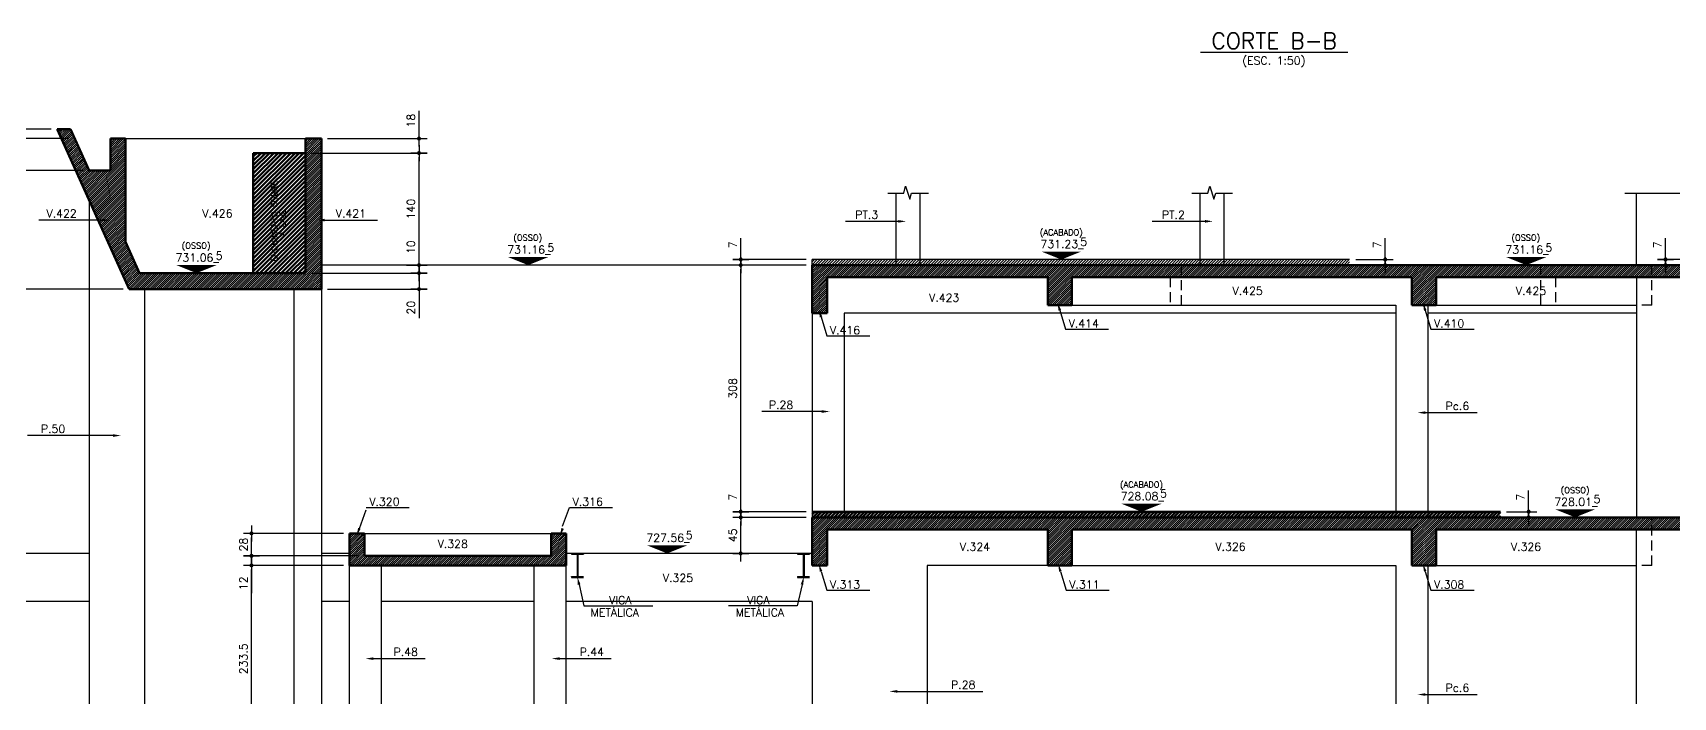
# Model space of a CAD drawing. Header units: inches. Extents: x 0 to 5940, y 0 to 4205.
# Drawn here: x 1402 to 3452, y 1211 to 2040 of the extents above; entities that cross this region are included whole.
import ezdxf
from ezdxf.enums import TextEntityAlignment as Align

# ---------------------------------------------------------------- set-up
doc = ezdxf.new("R2010")
doc.units = ezdxf.units.IN
doc.header["$LTSCALE"] = 50
doc.header["$MEASUREMENT"] = 0
doc.linetypes.add('HIDDEN', pattern=[0.375, 0.25, -0.125])
for name, color, linetype in [('CORTES', 2, 'Continuous'), ('COTA', 6, 'Continuous'), ('NIVEL', 3, 'Continuous'), ('TEXTO', 3, 'Continuous')]:
    doc.layers.add(name, color=color, linetype=linetype)
doc.styles.add('ROMANS', font='romans.shx')
doc.dimstyles.new('COTA_50', dxfattribs={"dimscale": 5, "dimtxt": 2, "dimasz": 1, "dimexe": 2, "dimexo": 1.5, "dimgap": 1, "dimtad": 1, "dimzin": 12, "dimdsep": 46, "dimtxsty": 'ROMANS', "dimblk1": 'COTA', "dimblk2": 'COTA', "dimsah": 1, "dimcen": -4, "dimdle": 1.5, "dimclrd": 6, "dimclre": 6, "dimclrt": 3, "dimadec": 0, "dimazin": 0, "dimtfac": 1, "dimtofl": 0, "dimtmove": 0, "dimatfit": 3, "dimldrblk": 'COTA', "dimfxl": 1, "dimtolj": 1, "dimtzin": 12, "dimarcsym": 0})
pattern_1 = [(45, (-20281.5175, 14211.9258), (-1.32582521, 1.32582521), [])]

# ---------------------------------------------------------------- blocks, each defined once
blk = doc.blocks.new('COTA')
at = {"layer": 'COTA'}
for p, q in [((2, 0), (-2, 0)), ((0, -2), (0, 2))]:
    blk.add_line(p, q, dxfattribs=at)
at = {"layer": 'COTA', "const_width": 0.5}
blk.add_lwpolyline([(-0.25, 0, 1), (0.25, 0, 1)], format="xyb", close=True, dxfattribs=at)
blk = doc.blocks.new('*D124')
at = {"layer": 'COTA', "color": 6, "lineweight": -2, "transparency": 16777216}
for p, q in [((2368.2, 1435.2), (2276.6, 1435.2)), ((2286.6, 1395.2), (2286.6, 1430.2)), ((2292.1, 1390.2), (2276.6, 1390.2))]:
    blk.add_line(p, q, dxfattribs=at)
at = {"layer": 'Defpoints', "color": 0, "transparency": 16777216}
for p in [(2286.6, 1435.2), (2375.7, 1435.2), (2299.6, 1390.2)]:
    blk.add_point(p, dxfattribs=at)
at = {"layer": 'COTA', "color": 6, "lineweight": -2, "transparency": 16777216, "xscale": 5, "yscale": 5, "zscale": 5}
for p, rotation in [((2286.6, 1435.2), 90), ((2286.6, 1390.2), 270)]:
    blk.add_blockref('COTA', p, dxfattribs=dict(at, rotation=rotation))
at = {"layer": 'COTA', "color": 3, "transparency": 16777216, "insert": (2276.6, 1412.7), "char_height": 10, "attachment_point": 5, "rotation": 90, "style": 'ROMANS'}
blk.add_mtext('\\A1;45', dxfattribs=at)
blk = doc.blocks.new('*D125')
at = {"layer": 'COTA', "color": 6, "lineweight": -2, "transparency": 16777216}
for p, q in [((2286.6, 1447.2), (2286.6, 1468.9)), ((2368.2, 1442.2), (2276.6, 1442.2)), ((2368.2, 1435.2), (2276.6, 1435.2)), ((2286.6, 1430.2), (2286.6, 1425.2))]:
    blk.add_line(p, q, dxfattribs=at)
at = {"layer": 'Defpoints', "color": 0, "transparency": 16777216}
for p in [(2286.6, 1442.2), (2375.7, 1442.2), (2375.7, 1435.2)]:
    blk.add_point(p, dxfattribs=at)
at = {"layer": 'COTA', "color": 6, "lineweight": -2, "transparency": 16777216, "xscale": 5, "yscale": 5, "zscale": 5}
for p, rotation in [((2286.6, 1442.2), 270), ((2286.6, 1435.2), 90)]:
    blk.add_blockref('COTA', p, dxfattribs=dict(at, rotation=rotation))
at = {"layer": 'COTA', "color": 3, "transparency": 16777216, "insert": (2276.6, 1460.5), "char_height": 10, "attachment_point": 5, "rotation": 90, "style": 'ROMANS'}
blk.add_mtext('\\A1;7', dxfattribs=at)
blk = doc.blocks.new('*D129')
at = {"layer": 'COTA', "color": 6, "lineweight": -2, "transparency": 16777216}
for p, q in [((1675.4, 1392.2), (1675.4, 1397.2)), ((1809.2, 1387.2), (1665.4, 1387.2)), ((1790.2, 1375.2), (1665.4, 1375.2)), ((1675.4, 1370.2), (1675.4, 1340.5))]:
    blk.add_line(p, q, dxfattribs=at)
at = {"layer": 'Defpoints', "color": 0, "transparency": 16777216}
for p in [(1675.4, 1375.2), (1797.7, 1375.2), (1816.7, 1387.2)]:
    blk.add_point(p, dxfattribs=at)
at = {"layer": 'COTA', "color": 6, "lineweight": -2, "transparency": 16777216, "xscale": 5, "yscale": 5, "zscale": 5}
for p, rotation in [((1675.4, 1387.2), 270), ((1675.4, 1375.2), 90)]:
    blk.add_blockref('COTA', p, dxfattribs=dict(at, rotation=rotation))
at = {"layer": 'COTA', "color": 3, "transparency": 16777216, "insert": (1665.4, 1352.9), "char_height": 10, "attachment_point": 5, "rotation": 90, "style": 'ROMANS'}
blk.add_mtext('\\A1;12', dxfattribs=at)
blk = doc.blocks.new('*D130')
at = {"layer": 'COTA', "color": 6, "lineweight": -2, "transparency": 16777216}
for p, q in [((1790.2, 1415.2), (1665.4, 1415.2)), ((1675.4, 1392.2), (1675.4, 1410.2)), ((1809.2, 1387.2), (1665.4, 1387.2))]:
    blk.add_line(p, q, dxfattribs=at)
at = {"layer": 'Defpoints', "color": 0, "transparency": 16777216}
for p in [(1675.4, 1415.2), (1797.7, 1415.2), (1816.7, 1387.2)]:
    blk.add_point(p, dxfattribs=at)
at = {"layer": 'COTA', "color": 6, "lineweight": -2, "transparency": 16777216, "xscale": 5, "yscale": 5, "zscale": 5}
for p, rotation in [((1675.4, 1415.2), 90), ((1675.4, 1387.2), 270)]:
    blk.add_blockref('COTA', p, dxfattribs=dict(at, rotation=rotation))
at = {"layer": 'COTA', "color": 3, "transparency": 16777216, "insert": (1665.4, 1401.2), "char_height": 10, "attachment_point": 5, "rotation": 90, "style": 'ROMANS'}
blk.add_mtext('\\A1;28', dxfattribs=at)
blk = doc.blocks.new('*D132')
at = {"layer": 'COTA', "color": 6, "lineweight": -2, "transparency": 16777216}
for p, q in [((3271, 1447.2), (3271, 1468.9)), ((3243.5, 1442.2), (3281, 1442.2)), ((3270, 1435.2), (3281, 1435.2)), ((3271, 1430.2), (3271, 1425.2))]:
    blk.add_line(p, q, dxfattribs=at)
at = {"layer": 'Defpoints', "color": 0, "transparency": 16777216}
for p in [(3236, 1442.2), (3262.5, 1435.2), (3271, 1442.2)]:
    blk.add_point(p, dxfattribs=at)
at = {"layer": 'COTA', "color": 6, "lineweight": -2, "transparency": 16777216, "xscale": 5, "yscale": 5, "zscale": 5}
for p, rotation in [((3271, 1442.2), 270), ((3271, 1435.2), 90)]:
    blk.add_blockref('COTA', p, dxfattribs=dict(at, rotation=rotation))
at = {"layer": 'COTA', "color": 3, "transparency": 16777216, "insert": (3261, 1460.5), "char_height": 10, "attachment_point": 5, "rotation": 90, "style": 'ROMANS'}
blk.add_mtext('\\A1;7', dxfattribs=at)
blk = doc.blocks.new('*D136')
at = {"layer": 'COTA', "color": 6, "lineweight": -2, "transparency": 16777216}
for p, q in [((3091.8, 1762.2), (3091.8, 1783.9)), ((3054.9, 1757.2), (3101.8, 1757.2)), ((3091.8, 1745.2), (3091.8, 1740.2)), ((3098.2, 1750.2), (3101.8, 1750.2))]:
    blk.add_line(p, q, dxfattribs=at)
at = {"layer": 'Defpoints', "color": 0, "transparency": 16777216}
for p in [(3047.4, 1757.2), (3090.7, 1750.2), (3091.8, 1757.2)]:
    blk.add_point(p, dxfattribs=at)
at = {"layer": 'COTA', "color": 6, "lineweight": -2, "transparency": 16777216, "xscale": 5, "yscale": 5, "zscale": 5}
for p, rotation in [((3091.8, 1757.2), 270), ((3091.8, 1750.2), 90)]:
    blk.add_blockref('COTA', p, dxfattribs=dict(at, rotation=rotation))
at = {"layer": 'COTA', "color": 3, "transparency": 16777216, "insert": (3081.8, 1775.5), "char_height": 10, "attachment_point": 5, "rotation": 90, "style": 'ROMANS'}
blk.add_mtext('\\A1;7', dxfattribs=at)
blk = doc.blocks.new('*D137')
at = {"layer": 'COTA', "color": 6, "lineweight": -2, "transparency": 16777216}
for p, q in [((3441.9, 1762.2), (3441.9, 1783.9)), ((3473.3, 1757.2), (3431.9, 1757.2)), ((3442.7, 1750.2), (3431.9, 1750.2)), ((3441.9, 1745.2), (3441.9, 1740.2))]:
    blk.add_line(p, q, dxfattribs=at)
at = {"layer": 'Defpoints', "color": 0, "transparency": 16777216}
for p in [(3441.9, 1757.2), (3450.2, 1750.2), (3480.8, 1757.2)]:
    blk.add_point(p, dxfattribs=at)
at = {"layer": 'COTA', "color": 6, "lineweight": -2, "transparency": 16777216, "xscale": 5, "yscale": 5, "zscale": 5}
for p, rotation in [((3441.9, 1757.2), 270), ((3441.9, 1750.2), 90)]:
    blk.add_blockref('COTA', p, dxfattribs=dict(at, rotation=rotation))
at = {"layer": 'COTA', "color": 3, "transparency": 16777216, "insert": (3431.9, 1775.5), "char_height": 10, "attachment_point": 5, "rotation": 90, "style": 'ROMANS'}
blk.add_mtext('\\A1;7', dxfattribs=at)
blk = doc.blocks.new('*D139')
at = {"layer": 'COTA', "color": 6, "lineweight": -2, "transparency": 16777216}
for p, q in [((2368.2, 1750.2), (2276.6, 1750.2)), ((2286.6, 1447.2), (2286.6, 1745.2)), ((2360.7, 1442.2), (2276.6, 1442.2))]:
    blk.add_line(p, q, dxfattribs=at)
at = {"layer": 'Defpoints', "color": 0, "transparency": 16777216}
for p in [(2286.6, 1750.2), (2375.7, 1750.2), (2368.2, 1442.2)]:
    blk.add_point(p, dxfattribs=at)
at = {"layer": 'COTA', "color": 6, "lineweight": -2, "transparency": 16777216, "xscale": 5, "yscale": 5, "zscale": 5}
for p, rotation in [((2286.6, 1750.2), 90), ((2286.6, 1442.2), 270)]:
    blk.add_blockref('COTA', p, dxfattribs=dict(at, rotation=rotation))
at = {"layer": 'COTA', "color": 3, "transparency": 16777216, "insert": (2276.6, 1596.2), "char_height": 10, "attachment_point": 5, "rotation": 90, "style": 'ROMANS'}
blk.add_mtext('\\A1;308', dxfattribs=at)
blk = doc.blocks.new('*D140')
at = {"layer": 'COTA', "color": 6, "lineweight": -2, "transparency": 16777216}
for p, q in [((2286.6, 1762.2), (2286.6, 1783.9)), ((2368.2, 1757.2), (2276.6, 1757.2)), ((2368.2, 1750.2), (2276.6, 1750.2)), ((2286.6, 1745.2), (2286.6, 1740.2))]:
    blk.add_line(p, q, dxfattribs=at)
at = {"layer": 'Defpoints', "color": 0, "transparency": 16777216}
for p in [(2286.6, 1757.2), (2375.7, 1757.2), (2375.7, 1750.2)]:
    blk.add_point(p, dxfattribs=at)
at = {"layer": 'COTA', "color": 6, "lineweight": -2, "transparency": 16777216, "xscale": 5, "yscale": 5, "zscale": 5}
for p, rotation in [((2286.6, 1757.2), 270), ((2286.6, 1750.2), 90)]:
    blk.add_blockref('COTA', p, dxfattribs=dict(at, rotation=rotation))
at = {"layer": 'COTA', "color": 3, "transparency": 16777216, "insert": (2276.6, 1775.5), "char_height": 10, "attachment_point": 5, "rotation": 90, "style": 'ROMANS'}
blk.add_mtext('\\A1;7', dxfattribs=at)
blk = doc.blocks.new('*D141')
at = {"layer": 'COTA', "color": 6, "lineweight": -2, "transparency": 16777216}
for p, q in [((1884.7, 1755.2), (1884.7, 1785)), ((1877.1, 1750.2), (1894.7, 1750.2)), ((1750.2, 1740.2), (1894.7, 1740.2)), ((1884.7, 1735.2), (1884.7, 1730.2))]:
    blk.add_line(p, q, dxfattribs=at)
at = {"layer": 'Defpoints', "color": 0, "transparency": 16777216}
for p in [(1869.6, 1750.2), (1884.7, 1750.2), (1742.7, 1740.2)]:
    blk.add_point(p, dxfattribs=at)
at = {"layer": 'COTA', "color": 6, "lineweight": -2, "transparency": 16777216, "xscale": 5, "yscale": 5, "zscale": 5}
for p, rotation in [((1884.7, 1750.2), 270), ((1884.7, 1740.2), 90)]:
    blk.add_blockref('COTA', p, dxfattribs=dict(at, rotation=rotation))
at = {"layer": 'COTA', "color": 3, "transparency": 16777216, "insert": (1874.7, 1772.6), "char_height": 10, "attachment_point": 5, "rotation": 90, "style": 'ROMANS'}
blk.add_mtext('\\A1;10', dxfattribs=at)
blk = doc.blocks.new('*D142')
at = {"layer": 'COTA', "color": 6, "lineweight": -2, "transparency": 16777216}
for p, q in [((1884.7, 1745.2), (1884.7, 1750.2)), ((1856.6, 1740.2), (1894.7, 1740.2)), ((1770.2, 1720.2), (1894.7, 1720.2)), ((1884.7, 1715.2), (1884.7, 1684))]:
    blk.add_line(p, q, dxfattribs=at)
at = {"layer": 'Defpoints', "color": 0, "transparency": 16777216}
for p in [(1849.1, 1740.2), (1762.7, 1720.2), (1884.7, 1720.2)]:
    blk.add_point(p, dxfattribs=at)
at = {"layer": 'COTA', "color": 6, "lineweight": -2, "transparency": 16777216, "xscale": 5, "yscale": 5, "zscale": 5}
for p, rotation in [((1884.7, 1740.2), 270), ((1884.7, 1720.2), 90)]:
    blk.add_blockref('COTA', p, dxfattribs=dict(at, rotation=rotation))
at = {"layer": 'COTA', "color": 3, "transparency": 16777216, "insert": (1874.7, 1697.1), "char_height": 10, "attachment_point": 5, "rotation": 90, "style": 'ROMANS'}
blk.add_mtext('\\A1;20', dxfattribs=at)
blk = doc.blocks.new('*D143')
at = {"layer": 'COTA', "color": 6, "lineweight": -2, "transparency": 16777216}
for p, q in [((1750.2, 1890.2), (1894.7, 1890.2)), ((1884.7, 1755.2), (1884.7, 1885.2)), ((1869.1, 1750.2), (1894.7, 1750.2))]:
    blk.add_line(p, q, dxfattribs=at)
at = {"layer": 'Defpoints', "color": 0, "transparency": 16777216}
for p in [(1742.7, 1890.2), (1884.7, 1890.2), (1861.6, 1750.2)]:
    blk.add_point(p, dxfattribs=at)
at = {"layer": 'COTA', "color": 6, "lineweight": -2, "transparency": 16777216, "xscale": 5, "yscale": 5, "zscale": 5}
for p, rotation in [((1884.7, 1890.2), 90), ((1884.7, 1750.2), 270)]:
    blk.add_blockref('COTA', p, dxfattribs=dict(at, rotation=rotation))
at = {"layer": 'COTA', "color": 3, "transparency": 16777216, "insert": (1874.7, 1820.2), "char_height": 10, "attachment_point": 5, "rotation": 90, "style": 'ROMANS'}
blk.add_mtext('\\A1;140', dxfattribs=at)
blk = doc.blocks.new('*D144')
at = {"layer": 'COTA', "color": 6, "lineweight": -2, "transparency": 16777216}
for p, q in [((1884.7, 1913.2), (1884.7, 1943)), ((1770.2, 1908.2), (1894.7, 1908.2)), ((1757.7, 1890.2), (1894.7, 1890.2)), ((1884.7, 1885.2), (1884.7, 1880.2))]:
    blk.add_line(p, q, dxfattribs=at)
at = {"layer": 'Defpoints', "color": 0, "transparency": 16777216}
for p in [(1762.7, 1908.2), (1884.7, 1908.2), (1750.2, 1890.2)]:
    blk.add_point(p, dxfattribs=at)
at = {"layer": 'COTA', "color": 6, "lineweight": -2, "transparency": 16777216, "xscale": 5, "yscale": 5, "zscale": 5}
for p, rotation in [((1884.7, 1908.2), 270), ((1884.7, 1890.2), 90)]:
    blk.add_blockref('COTA', p, dxfattribs=dict(at, rotation=rotation))
at = {"layer": 'COTA', "color": 3, "transparency": 16777216, "insert": (1874.7, 1930.6), "char_height": 10, "attachment_point": 5, "rotation": 90, "style": 'ROMANS'}
blk.add_mtext('\\A1;18', dxfattribs=at)
blk = doc.blocks.new('*D145')
at = {"layer": 'COTA', "color": 6, "lineweight": -2, "transparency": 16777216}
for p, q in [((1465.1, 1868.2), (1342.6, 1868.2)), ((1352.6, 1725.2), (1352.6, 1863.2)), ((1515.3, 1720.2), (1342.6, 1720.2))]:
    blk.add_line(p, q, dxfattribs=at)
at = {"layer": 'Defpoints', "color": 0, "transparency": 16777216}
for p in [(1352.6, 1868.2), (1472.6, 1868.2), (1522.8, 1720.2)]:
    blk.add_point(p, dxfattribs=at)
at = {"layer": 'COTA', "color": 6, "lineweight": -2, "transparency": 16777216, "xscale": 5, "yscale": 5, "zscale": 5}
for p, rotation in [((1352.6, 1868.2), 90), ((1352.6, 1720.2), 270)]:
    blk.add_blockref('COTA', p, dxfattribs=dict(at, rotation=rotation))
at = {"layer": 'COTA', "color": 3, "transparency": 16777216, "insert": (1342.6, 1794.2), "char_height": 10, "attachment_point": 5, "rotation": 90, "style": 'ROMANS'}
blk.add_mtext('\\A1;148', dxfattribs=at)
blk = doc.blocks.new('*D146')
at = {"layer": 'COTA', "color": 6, "lineweight": -2, "transparency": 16777216}
for p, q in [((1447.1, 1908.2), (1342.6, 1908.2)), ((1352.6, 1873.2), (1352.6, 1903.2)), ((1465.1, 1868.2), (1342.6, 1868.2))]:
    blk.add_line(p, q, dxfattribs=at)
at = {"layer": 'Defpoints', "color": 0, "transparency": 16777216}
for p in [(1352.6, 1908.2), (1454.6, 1908.2), (1472.6, 1868.2)]:
    blk.add_point(p, dxfattribs=at)
at = {"layer": 'COTA', "color": 6, "lineweight": -2, "transparency": 16777216, "xscale": 5, "yscale": 5, "zscale": 5}
for p, rotation in [((1352.6, 1908.2), 90), ((1352.6, 1868.2), 270)]:
    blk.add_blockref('COTA', p, dxfattribs=dict(at, rotation=rotation))
at = {"layer": 'COTA', "color": 3, "transparency": 16777216, "insert": (1342.6, 1888.2), "char_height": 10, "attachment_point": 5, "rotation": 90, "style": 'ROMANS'}
blk.add_mtext('\\A1;40', dxfattribs=at)
blk = doc.blocks.new('*D147')
at = {"layer": 'COTA', "color": 6, "lineweight": -2, "transparency": 16777216}
for p, q in [((1352.6, 1925.2), (1352.6, 1955)), ((1425.3, 1920.2), (1342.6, 1920.2)), ((1384.2, 1908.2), (1342.6, 1908.2)), ((1352.6, 1903.2), (1352.6, 1898.2))]:
    blk.add_line(p, q, dxfattribs=at)
at = {"layer": 'Defpoints', "color": 0, "transparency": 16777216}
for p in [(1352.6, 1920.2), (1391.7, 1908.2), (1432.8, 1920.2)]:
    blk.add_point(p, dxfattribs=at)
at = {"layer": 'COTA', "color": 6, "lineweight": -2, "transparency": 16777216, "xscale": 5, "yscale": 5, "zscale": 5}
for p, rotation in [((1352.6, 1920.2), 270), ((1352.6, 1908.2), 90)]:
    blk.add_blockref('COTA', p, dxfattribs=dict(at, rotation=rotation))
at = {"layer": 'COTA', "color": 3, "transparency": 16777216, "insert": (1342.6, 1942.6), "char_height": 10, "attachment_point": 5, "rotation": 90, "style": 'ROMANS'}
blk.add_mtext('\\A1;12', dxfattribs=at)
blk = doc.blocks.new('*D148')
at = {"layer": 'COTA', "color": 6, "lineweight": -2, "transparency": 16777216}
for p, q in [((1683.1, 1375.2), (1665.4, 1375.2)), ((1675.4, 1146.7), (1675.4, 1370.2)), ((1683.1, 1141.7), (1665.4, 1141.7))]:
    blk.add_line(p, q, dxfattribs=at)
at = {"layer": 'Defpoints', "color": 0, "transparency": 16777216}
for p in [(1675.4, 1375.2), (1690.6, 1375.2), (1690.6, 1141.7)]:
    blk.add_point(p, dxfattribs=at)
at = {"layer": 'COTA', "color": 6, "lineweight": -2, "transparency": 16777216, "xscale": 5, "yscale": 5, "zscale": 5}
for p, rotation in [((1675.4, 1375.2), 90), ((1675.4, 1141.7), 270)]:
    blk.add_blockref('COTA', p, dxfattribs=dict(at, rotation=rotation))
at = {"layer": 'COTA', "color": 3, "transparency": 16777216, "insert": (1665.4, 1258.5), "char_height": 10, "attachment_point": 5, "rotation": 90, "style": 'ROMANS'}
blk.add_mtext('\\A1;233.5', dxfattribs=at)

msp = doc.modelspace()

# ---------------------------------------------------------------- hatches: boundary and pattern name
at = {"layer": 'CORTES'}
h = msp.add_hatch(dxfattribs=at)
h.set_pattern_fill('ANSI31', color=252, scale=15)
h.set_pattern_definition([(45, (-20281.5175, 14083.8969), (-1.32582521, 1.32582521), [])])
h.paths.add_polyline_path([(1762.699, 1908.202), (1742.699, 1908.202), (1742.699, 1740.202), (1535.699, 1740.202), (1518.199, 1779.091), (1518.199, 1908.202), (1499.199, 1908.202), (1499.199, 1868.202), (1472.616, 1868.202), (1449.216, 1920.202), (1432.767, 1920.202), (1522.768, 1720.202), (1762.699, 1720.202)])
at = {"layer": 'CORTES', "linetype": 'Continuous', "lineweight": 50}
h = msp.add_hatch(dxfattribs=at)
h.set_pattern_fill('ANSI31', color=30, scale=30)
h.set_pattern_definition([(45, (-20281.5175, 14063.897), (-2.65165043, 2.65165043), [])])
h.paths.add_polyline_path([(1677.699, 1740.202), (1742.699, 1740.202), (1742.699, 1890.202), (1677.699, 1890.202)])
at = {"layer": 'CORTES'}
h = msp.add_hatch(dxfattribs=at)
h.set_pattern_fill('ANSI31', color=253, scale=20)
h.set_pattern_definition([(45, (-20281.5175, 14211.9258), (-1.76776695, 1.76776695), [])])
h.paths.add_polyline_path([(3047.371, 1757.202), (2375.694, 1757.202), (2375.694, 1750.202), (3047.371, 1750.202)])
h = msp.add_hatch(dxfattribs=at)
h.set_pattern_fill('ANSI31', color=252, scale=15)
h.set_pattern_definition(pattern_1)
h.paths.add_polyline_path([(3125.245, 1700.202), (3155.245, 1700.202), (3155.245, 1735.202), (3585.729, 1735.202), (3585.729, 1700.202), (3604.729, 1700.202), (3604.729, 1729.202), (3959.729, 1729.202), (3959.729, 1700.202), (3989.729, 1700.202), (3989.729, 1730.202), (4142.382, 1730.202), (4142.382, 1750.202), (3959.729, 1750.202), (3959.729, 1744.202), (3604.729, 1744.202), (3604.729, 1750.202), (2375.694, 1750.202), (2375.694, 1690.202), (2394.694, 1690.202), (2394.694, 1735.202), (2670.229, 1735.202), (2670.229, 1700.202), (2700.229, 1700.202), (2700.229, 1735.202), (3125.245, 1735.202)])
at = {"layer": 'CORTES', "linetype": 'Continuous', "lineweight": 50}
h = msp.add_hatch(dxfattribs=at)
h.set_pattern_fill('ANSI31', color=253, scale=25)
h.set_pattern_definition([(45, (-20281.5175, 14211.9258), (-2.2097087, 2.2097087), [])])
h.paths.add_polyline_path([(3235.983, 1442.202), (2375.694, 1442.202), (2375.694, 1435.202), (3235.983, 1435.202)])
at = {"layer": 'CORTES'}
h = msp.add_hatch(dxfattribs=at)
h.set_pattern_fill('ANSI31', color=252, scale=15)
h.set_pattern_definition(pattern_1)
h.paths.add_polyline_path([(2375.694, 1435.202), (2375.694, 1375.202), (2394.694, 1375.202), (2394.694, 1420.202), (2670.229, 1420.202), (2670.229, 1375.202), (2700.229, 1375.202), (2700.229, 1420.202), (3125.245, 1420.202), (3125.245, 1375.202), (3155.245, 1375.202), (3155.245, 1420.202), (3585.729, 1420.202), (3585.729, 1375.202), (3604.729, 1375.202), (3604.729, 1420.202), (4144.384, 1420.202), (4144.384, 1375.202), (4163.384, 1375.202), (4163.384, 1435.202)])
h = msp.add_hatch(dxfattribs=at)
h.set_pattern_fill('ANSI31', color=252, scale=15)
h.set_pattern_definition(pattern_1)
h.paths.add_polyline_path([(1816.729, 1387.202), (1816.729, 1415.202), (1797.729, 1415.202), (1797.729, 1375.202), (2068.729, 1375.202), (2068.729, 1415.202), (2049.729, 1415.202), (2049.729, 1387.202)])
for points in [[(2082.729, 1390.202), (2090.229, 1390.202), (2090.229, 1389.202), (2083.229, 1389.202), (2083.229, 1361.202), (2090.229, 1361.202), (2090.229, 1360.202), (2075.229, 1360.202), (2075.229, 1361.202), (2082.229, 1361.202), (2082.229, 1389.202), (2075.229, 1389.202), (2075.229, 1390.202)], [(2365.229, 1390.202), (2372.729, 1390.202), (2372.729, 1389.202), (2365.729, 1389.202), (2365.729, 1361.202), (2372.729, 1361.202), (2372.729, 1360.202), (2357.729, 1360.202), (2357.729, 1361.202), (2364.729, 1361.202), (2364.729, 1389.202), (2357.729, 1389.202), (2357.729, 1390.202)]]:
    msp.add_hatch(color=1, dxfattribs=at).paths.add_polyline_path(points)
h = msp.add_hatch(dxfattribs=at)
h.set_pattern_fill('CORTE_AÇO_0002', color=1, scale=100, style=0, pattern_type=2)
h.set_pattern_definition([(45, (1895.049, 1067.702), (-8.83883, 8.83883), []), (45, (1893.281, 1069.469), (-8.83883, 8.83883), []), (45, (1891.513, 1071.237), (-8.83883, 8.83883), [])])
h.paths.add_polyline_path([(2082.729, 1390.202), (2090.229, 1390.202), (2090.229, 1389.202), (2083.229, 1389.202), (2083.229, 1361.202), (2090.229, 1361.202), (2090.229, 1360.202), (2075.229, 1360.202), (2075.229, 1361.202), (2082.229, 1361.202), (2082.229, 1389.202), (2075.229, 1389.202), (2075.229, 1390.202)])
h = msp.add_hatch(dxfattribs=at)
h.set_pattern_fill('CORTE_AÇO_0002', color=1, scale=100, style=0, pattern_type=2)
h.set_pattern_definition([(45, (2177.549, 1067.702), (-8.83883, 8.83883), []), (45, (2175.781, 1069.469), (-8.83883, 8.83883), []), (45, (2174.013, 1071.237), (-8.83883, 8.83883), [])])
h.paths.add_polyline_path([(2365.229, 1390.202), (2372.729, 1390.202), (2372.729, 1389.202), (2365.729, 1389.202), (2365.729, 1361.202), (2372.729, 1361.202), (2372.729, 1360.202), (2357.729, 1360.202), (2357.729, 1361.202), (2364.729, 1361.202), (2364.729, 1389.202), (2357.729, 1389.202), (2357.729, 1390.202)])

# ---------------------------------------------------------------- linework, layer by layer
at = {"layer": 'CORTES', "color": 1, "linetype": 'Continuous', "lineweight": 50}
for p, q in [((1449.216, 1920.202), (1432.767, 1920.202)), ((1432.767, 1920.202), (1522.768, 1720.202)), ((1449.216, 1920.202), (1472.616, 1868.202)), ((1499.199, 1908.202), (1518.199, 1908.202)), ((1499.199, 1868.202), (1499.199, 1908.202)), ((1518.199, 1908.202), (1518.199, 1779.091)), ((1762.699, 1908.202), (1742.699, 1908.202)), ((1742.699, 1908.202), (1742.699, 1740.202)), ((1762.699, 1908.202), (1762.699, 1720.202)), ((1499.199, 1868.202), (1472.616, 1868.202)), ((1518.199, 1779.091), (1535.699, 1740.202)), ((3604.729, 1750.202), (2375.694, 1750.202)), ((2375.694, 1750.202), (2375.694, 1690.202)), ((1742.699, 1740.202), (1535.699, 1740.202)), ((2670.229, 1735.202), (2394.694, 1735.202)), ((2394.694, 1735.202), (2394.694, 1690.202)), ((2670.229, 1735.202), (2670.229, 1700.202)), ((3125.245, 1735.202), (2700.229, 1735.202)), ((2700.229, 1735.202), (2700.229, 1700.202)), ((3125.245, 1735.202), (3125.245, 1700.202)), ((3585.729, 1735.202), (3155.245, 1735.202)), ((3155.245, 1735.202), (3155.245, 1700.202)), ((1762.699, 1720.202), (1522.768, 1720.202)), ((2394.694, 1690.202), (2375.694, 1690.202)), ((2700.229, 1700.202), (2670.229, 1700.202)), ((3155.245, 1700.202), (3125.245, 1700.202)), ((2375.694, 1435.202), (4163.384, 1435.202)), ((2375.694, 1375.202), (2375.694, 1435.202)), ((1797.729, 1415.202), (1816.729, 1415.202)), ((1797.729, 1415.202), (1797.729, 1375.202)), ((1816.729, 1415.202), (1816.729, 1387.202)), ((2049.729, 1415.202), (2068.729, 1415.202)), ((2049.729, 1415.202), (2049.729, 1387.202)), ((2068.729, 1415.202), (2068.729, 1375.202)), ((2394.694, 1420.202), (2670.229, 1420.202)), ((2394.694, 1375.202), (2394.694, 1420.202)), ((2670.229, 1375.202), (2670.229, 1420.202)), ((2700.229, 1420.202), (3125.245, 1420.202)), ((2700.229, 1420.202), (2700.229, 1375.202)), ((3125.245, 1375.202), (3125.245, 1420.202)), ((3155.245, 1420.202), (3585.729, 1420.202)), ((3155.245, 1375.202), (3155.245, 1420.202)), ((1797.729, 1375.202), (2068.729, 1375.202)), ((1816.729, 1387.202), (2049.729, 1387.202)), ((2375.694, 1375.202), (2394.694, 1375.202)), ((2670.229, 1375.202), (2700.229, 1375.202)), ((3125.245, 1375.202), (3155.245, 1375.202))]:
    msp.add_line(p, q, dxfattribs=at)
at = {"layer": 'CORTES'}
for p, q in [((1518.199, 1908.202), (1742.699, 1908.202)), ((2480.229, 1840.194), (2480.229, 1750.202)), ((2510.228, 1840.194), (2510.228, 1750.202)), ((2860.2, 1840.194), (2860.2, 1750.202)), ((2890.2, 1840.194), (2890.2, 1750.202)), ((3405.729, 1750.202), (3405.729, 1840.194)), ((3405.729, 1735.202), (3405.729, 1435.202)), ((2700.229, 1700.202), (3105.229, 1700.202)), ((3105.229, 1700.202), (3105.229, 1435.202)), ((3145.229, 1700.202), (3145.229, 1435.202)), ((3155.245, 1700.202), (3405.729, 1700.202)), ((1816.729, 1415.202), (2049.729, 1415.202)), ((3405.729, 1067.702), (3405.729, 1420.202)), ((1797.729, 1141.702), (1797.729, 1375.202)), ((1837.729, 1108.048), (1837.729, 1375.202)), ((2028.729, 1066.472), (2028.729, 1375.202)), ((2068.729, 1082.702), (2068.729, 1375.202)), ((2700.229, 1375.202), (3105.229, 1375.202)), ((3105.229, 1375.202), (3105.229, 1067.702)), ((3145.229, 1375.202), (3145.229, 1067.702)), ((3155.245, 1375.202), (3405.729, 1375.202))]:
    msp.add_line(p, q, dxfattribs=at)
at = {"layer": 'CORTES', "color": 4, "linetype": 'Continuous', "lineweight": 50}
for p, q in [((1677.699, 1890.202), (1677.699, 1740.202)), ((1742.699, 1890.202), (1677.699, 1890.202))]:
    msp.add_line(p, q, dxfattribs=at)
at = {"layer": 'CORTES', "color": 8}
for p, q in [((2490.332, 1840.194), (2492.671, 1848.889)), ((2492.671, 1848.889), (2497.713, 1832.381)), ((2870.304, 1840.194), (2872.643, 1848.889)), ((2872.643, 1848.889), (2877.684, 1832.381)), ((1472.73, 1831.396), (1472.73, 995.202)), ((2470.227, 1840.194), (2490.332, 1840.194)), ((2497.713, 1832.381), (2500.082, 1840.194)), ((2500.082, 1840.194), (2521.224, 1840.194)), ((2850.199, 1840.194), (2870.304, 1840.194)), ((2877.684, 1832.381), (2880.054, 1840.194)), ((2880.054, 1840.194), (2901.196, 1840.194)), ((3391.063, 1840.194), (3498.45, 1840.194)), ((1541.9, 1720.202), (1541.9, 997.66)), ((1728.195, 1720.202), (1728.195, 1008.652)), ((1762.699, 1720.202), (1762.699, 1010.688)), ((2375.694, 1690.202), (2375.694, 1435.202)), ((2415.694, 1690.202), (2415.694, 1435.202)), ((3105.229, 1690.202), (2415.694, 1690.202)), ((3405.729, 1690.202), (3145.229, 1690.202)), ((1472.73, 1390.202), (896.542, 1390.202)), ((1797.729, 1390.202), (1762.699, 1390.202)), ((2375.694, 1390.202), (2068.729, 1390.202)), ((2519.694, 1375.202), (2519.694, 1074.702)), ((2670.229, 1375.202), (2519.694, 1375.202)), ((1472.73, 1330.202), (1345.731, 1330.202)), ((1797.729, 1330.202), (1762.699, 1330.202)), ((2028.729, 1330.202), (1837.729, 1330.202)), ((2375.694, 1330.202), (2068.729, 1330.202)), ((2375.694, 1330.202), (2375.694, 1074.702))]:
    msp.add_line(p, q, dxfattribs=at)
at = {"layer": 'CORTES', "color": 253}
for p in [(3047.371, 1757.202), (2375.694, 1750.202)]:
    msp.add_line(p, (2375.694, 1757.202), dxfattribs=at)
at = {"layer": 'CORTES', "color": 8, "linetype": 'HIDDEN'}
for p, q in [((2837.229, 1700.202), (2837.229, 1750.202)), ((3285.729, 1750.202), (3285.729, 1700.202)), ((3424.729, 1700.202), (3424.729, 1750.202)), ((2823.229, 1735.202), (2823.229, 1700.202)), ((3304.729, 1735.202), (3304.729, 1700.202)), ((3424.729, 1700.202), (3405.729, 1700.202)), ((3424.729, 1375.202), (3424.729, 1435.202)), ((3424.729, 1375.202), (3405.729, 1375.202))]:
    msp.add_line(p, q, dxfattribs=at)
at = {"layer": 'CORTES', "color": 253, "linetype": 'Continuous', "lineweight": 50}
msp.add_line((2375.694, 1442.202), (3235.983, 1442.202), dxfattribs=at)
at = {"layer": 'CORTES', "color": 1}
for p, q in [((2075.229, 1390.202), (2075.229, 1389.202)), ((2075.229, 1389.202), (2082.229, 1389.202)), ((2082.229, 1389.202), (2082.229, 1361.202)), ((2082.349, 1381.502), (2082.349, 1366.502)), ((2083.229, 1389.202), (2090.229, 1389.202)), ((2083.229, 1389.202), (2083.229, 1361.202)), ((2090.229, 1390.202), (2090.229, 1389.202)), ((2357.729, 1390.202), (2357.729, 1389.202)), ((2357.729, 1389.202), (2364.729, 1389.202)), ((2364.729, 1389.202), (2364.729, 1361.202)), ((2364.849, 1381.502), (2364.849, 1366.502)), ((2365.729, 1389.202), (2372.729, 1389.202)), ((2365.729, 1389.202), (2365.729, 1361.202)), ((2372.729, 1390.202), (2372.729, 1389.202)), ((2075.229, 1361.202), (2082.229, 1361.202)), ((2075.229, 1361.202), (2075.229, 1360.202)), ((2075.229, 1360.202), (2089.229, 1360.202)), ((2083.229, 1361.202), (2090.229, 1361.202)), ((2089.229, 1360.202), (2090.229, 1360.202)), ((2357.729, 1361.202), (2364.729, 1361.202)), ((2357.729, 1361.202), (2357.729, 1360.202)), ((2357.729, 1360.202), (2371.729, 1360.202)), ((2365.729, 1361.202), (2372.729, 1361.202)), ((2371.729, 1360.202), (2372.729, 1360.202))]:
    msp.add_line(p, q, dxfattribs=at)
at = {"layer": 'CORTES', "color": 1, "flags": 128}
for points in [[(2075.229, 1390.202), (2082.729, 1390.202), (2090.229, 1390.202)], [(2357.729, 1390.202), (2365.229, 1390.202), (2372.729, 1390.202)]]:
    msp.add_lwpolyline(points, dxfattribs=at)
at = {"layer": 'COTA'}
msp.add_line((2276.591, 1750.202), (1762.699, 1750.202), dxfattribs=at)
at = {"layer": 'COTA', "color": 8}
for p, q in [((2387.004, 1685.47), (2394.089, 1661.861)), ((2685.265, 1693.796), (2692.351, 1670.188)), ((3141.785, 1693.796), (3148.871, 1670.188)), ((2394.089, 1661.861), (2447.993, 1661.861)), ((2692.351, 1670.188), (2746.255, 1670.188)), ((3148.871, 1670.188), (3202.774, 1670.188)), ((1810.176, 1421.386), (1818.673, 1444.524)), ((1818.673, 1447.524), (1872.577, 1447.524)), ((2064.176, 1424.386), (2072.673, 1447.524)), ((2072.673, 1447.524), (2126.577, 1447.524)), ((2387.004, 1367.742), (2394.089, 1344.133)), ((2686.049, 1367.742), (2693.135, 1344.133)), ((3141.782, 1367.742), (3148.868, 1344.133)), ((2394.089, 1344.133), (2447.993, 1344.133)), ((2693.135, 1344.133), (2747.039, 1344.133)), ((3148.868, 1344.133), (3202.772, 1344.133))]:
    msp.add_line(p, q, dxfattribs=at)
for points in [[(2686.861, 1694.276), (2682.39, 1703.374), (2683.669, 1693.317)], [(3143.381, 1694.276), (3138.91, 1703.374), (3140.188, 1693.317)], [(2388.6, 1685.949), (2384.129, 1695.048), (2385.407, 1684.991)], [(1808.612, 1421.96), (1806.729, 1411.998), (1811.741, 1420.811)], [(2062.612, 1421.96), (2060.729, 1411.998), (2065.741, 1420.811)], [(2388.6, 1368.221), (2384.129, 1377.32), (2385.407, 1367.263)], [(2687.645, 1368.221), (2683.174, 1377.32), (2684.453, 1367.263)], [(3143.378, 1368.221), (3138.907, 1377.32), (3140.186, 1367.263)]]:
    msp.add_solid(points, dxfattribs=at)
at = {"layer": 'NIVEL', "color": 1}
for points in [[(2021.123, 1750.202, 0, 50, 0), (2021.123, 1760.202, 50, 50, 0)], [(2687.158, 1757.202, 0, 50, 0), (2687.158, 1767.202, 50, 50, 0)], [(3267.975, 1750.202, 0, 50, 0), (3267.975, 1760.202, 50, 50, 0)], [(1606.774, 1740.202, 0, 50, 0), (1606.774, 1750.202, 50, 50, 0)], [(2787.447, 1442.202, 0, 50, 0), (2787.447, 1452.202, 50, 50, 0)], [(3329.112, 1435.202, 0, 50, 0), (3329.112, 1445.202, 50, 50, 0)], [(2194.802, 1390.202, 0, 50, 0), (2194.802, 1400.202, 50, 50, 0)]]:
    msp.add_lwpolyline(points, format="xyseb", dxfattribs=at)
at = {"layer": 'TEXTO', "color": 8}
for p, q in [((1488.209, 1806.451), (1409.746, 1806.451)), ((1766.901, 1806.451), (1832.918, 1806.451)), ((2483.386, 1804.88), (2417.37, 1804.88)), ((2866.547, 1804.88), (2800.53, 1804.88)), ((2387.812, 1567.369), (2313.023, 1567.369)), ((3142.107, 1565.956), (3206.706, 1565.956)), ((1502.312, 1537.369), (1395.523, 1537.369)), ((2084.73, 1351.287), (2090.689, 1324.71)), ((2363.235, 1351.287), (2357.276, 1324.71)), ((2090.689, 1324.71), (2176.654, 1324.71)), ((2357.276, 1324.71), (2271.311, 1324.71)), ((1827.849, 1258.783), (1892.448, 1258.783)), ((2060.349, 1258.783), (2124.948, 1258.783)), ((2482.153, 1217.869), (2588.942, 1217.869)), ((3142.107, 1213.956), (3206.706, 1213.956))]:
    msp.add_line(p, q, dxfattribs=at)
for points in [[(1488.209, 1804.784), (1488.209, 1808.118), (1498.209, 1806.451)], [(1766.901, 1804.784), (1766.901, 1808.118), (1756.901, 1806.451)], [(2483.386, 1803.214), (2483.386, 1806.547), (2493.386, 1804.88)], [(2866.547, 1803.214), (2866.547, 1806.547), (2876.547, 1804.88)], [(2387.812, 1565.702), (2387.812, 1569.035), (2397.812, 1567.369)], [(3142.107, 1564.289), (3142.107, 1567.622), (3132.107, 1565.956)], [(1502.312, 1535.702), (1502.312, 1539.035), (1512.312, 1537.369)], [(2083.104, 1350.923), (2086.356, 1351.652), (2082.542, 1361.045)], [(2364.861, 1350.923), (2361.609, 1351.652), (2365.423, 1361.045)], [(1827.849, 1257.116), (1827.849, 1260.449), (1817.849, 1258.783)], [(2060.349, 1257.116), (2060.349, 1260.449), (2050.349, 1258.783)], [(2482.153, 1216.202), (2482.153, 1219.535), (2472.153, 1217.869)], [(3142.107, 1212.289), (3142.107, 1215.622), (3132.107, 1213.956)]]:
    msp.add_solid(points, dxfattribs=at)

# ---------------------------------------------------------------- texts
at = {"layer": 'NIVEL', "color": 4, "style": 'ROMANS'}
for s, p in [('(OSSO)', (2020.576, 1780.767)), ('(ACABADO)', (2687.054, 1787.359)), ('(OSSO)', (3267.427, 1780.767)), ('(OSSO)', (1606.226, 1770.767)), ('(ACABADO)', (2787.343, 1472.359)), ('(OSSO)', (3329.008, 1465.359))]:
    msp.add_text(s, height=7.5, dxfattribs=at).set_placement(p, align=Align.CENTER)
at = {"layer": 'NIVEL', "color": 3, "style": 'ROMANS'}
for s, p in [('5', (2715.082, 1774.398)), ('731.06_', (1607.662, 1754.555)), ('5', (1634.999, 1757.017)), ('731.16_', (2022.011, 1764.555)), ('5', (2049.349, 1767.017)), ('731.23_', (2688.046, 1771.555)), ('731.16_', (3268.863, 1764.555)), ('5', (3296.2, 1767.017)), ('728.08_', (2788.335, 1456.555)), ('5', (2814.741, 1460.095)), ('728.01_', (3330, 1449.555)), ('5', (3356.406, 1453.095)), ('727.56_', (2195.69, 1404.555)), ('5', (2222.097, 1408.095))]:
    msp.add_text(s, height=10, dxfattribs=at).set_placement(p, align=Align.CENTER)
at = {"layer": 'TEXTO', "color": 1, "style": 'ROMANS'}
msp.add_text('%%U CORTE B-B ', height=20, dxfattribs=at).set_placement((2860.941, 2020.325))
at = {"layer": 'TEXTO', "color": 3, "style": 'ROMANS'}
for s, p in [('(ESC. 1:50)', (2913.231, 2000.642)), ('V.422', (1419.359, 1809.625)), ('V.426', (1613.992, 1809.724)), ('V.421', (1780.745, 1809.625)), ('PT.3', (2429.654, 1808.054)), ('PT.2', (2812.814, 1808.054)), ('V.425', (2901.027, 1713.019)), ('V.425', (3255.027, 1713.019)), ('V.423', (2522.027, 1704.519)), ('V.414', (2696.319, 1672.3)), ('V.410', (3152.838, 1672.3)), ('V.416', (2398.057, 1663.973)), ('V.320', (1822.641, 1449.636)), ('V.316', (2076.641, 1449.636)), ('V.328', (1908.008, 1397.019)), ('V.324', (2560.375, 1393.519)), ('V.326', (2879.687, 1393.519)), ('V.326', (3248.843, 1393.519)), ('V.325', (2189.375, 1354.519)), ('V.313', (2398.057, 1346.245)), ('V.311', (2697.103, 1346.245)), ('V.308', (3152.836, 1346.245)), ('VIGA', (2122.256, 1326.799)), ('VIGA', (2294.757, 1326.799)), ('METÁLICA', (2099.101, 1311.367)), ('METÁLICA', (2280.293, 1311.367))]:
    msp.add_text(s, height=10, dxfattribs=at).set_placement(p)
at = {"layer": 'TEXTO', "color": 4, "style": 'ROMANS'}
for s, p in [('ENCHIMENTO SOBRE', (1707.569, 1754.552)), ('A LAJE', (1718.037, 1786.58))]:
    msp.add_text(s, height=7.5, rotation=90, dxfattribs=at).set_placement(p)
at = {"layer": 'TEXTO', "style": 'ROMANS'}
for s, p in [('P.28', (2321.8, 1570.696)), ('Pc.6', (3167.143, 1569.283)), ('P.50', (1412.3, 1540.696)), ('P.48', (1852.885, 1262.11)), ('P.44', (2085.385, 1262.11)), ('P.28', (2549.379, 1221.196)), ('Pc.6', (3167.143, 1217.283))]:
    msp.add_text(s, height=10, dxfattribs=at).set_placement(p)

# ---------------------------------------------------------------- dimensions: what is measured, and where the dimension line sits
at = {"layer": 'COTA'}
for base, p1, p2, picture, middle in [((1352.613, 1920.202), (1391.706, 1908.202), (1432.767, 1920.202), '*D147', (1342.613, 1942.582)), ((1884.711, 1908.202), (1750.199, 1890.202), (1762.699, 1908.202), '*D144', (1874.711, 1930.582)), ((1352.613, 1908.202), (1472.616, 1868.202), (1454.616, 1908.202), '*D146', (1342.613, 1888.202)), ((1884.711, 1890.202), (1861.568, 1750.202), (1742.699, 1890.202), '*D143', (1874.711, 1820.202)), ((1352.613, 1868.202), (1522.768, 1720.202), (1472.616, 1868.202), '*D145', (1342.613, 1794.202)), ((1884.711, 1750.202), (1742.699, 1740.202), (1869.579, 1750.202), '*D141', (1874.711, 1772.582)), ((2286.591, 1757.202), (2375.694, 1750.202), (2375.694, 1757.202), '*D140', (2276.591, 1775.535)), ((3091.789, 1757.202), (3090.718, 1750.202), (3047.371, 1757.202), '*D136', (3081.789, 1775.535)), ((3441.864, 1757.202), (3450.206, 1750.202), (3480.763, 1757.202), '*D137', (3431.864, 1775.535)), ((1884.711, 1720.202), (1849.106, 1740.202), (1762.699, 1720.202), '*D142', (1874.711, 1697.106)), ((2286.591, 1750.202), (2368.194, 1442.202), (2375.694, 1750.202), '*D139', (2276.591, 1596.202)), ((2286.591, 1442.202), (2375.694, 1435.202), (2375.694, 1442.202), '*D125', (2276.591, 1460.535)), ((3270.983, 1442.202), (3262.483, 1435.202), (3235.983, 1442.202), '*D132', (3260.983, 1460.535)), ((2286.591, 1435.202), (2299.591, 1390.202), (2375.694, 1435.202), '*D124', (2276.591, 1412.702)), ((1675.422, 1415.202), (1816.729, 1387.202), (1797.729, 1415.202), '*D130', (1665.422, 1401.202)), ((1675.422, 1375.202), (1816.729, 1387.202), (1797.729, 1375.202), '*D129', (1665.422, 1352.852)), ((1675.422, 1375.202), (1690.561, 1141.702), (1690.561, 1375.202), '*D148', (1665.422, 1258.452))]:
    dim = msp.add_linear_dim(base=base, p1=p1, p2=p2, angle=90, dimstyle='COTA_50', dxfattribs=at)
    dim.commit()
    dim.dimension.update_dxf_attribs({"geometry": picture, "text_midpoint": middle})

doc.saveas('drawing.dxf')
